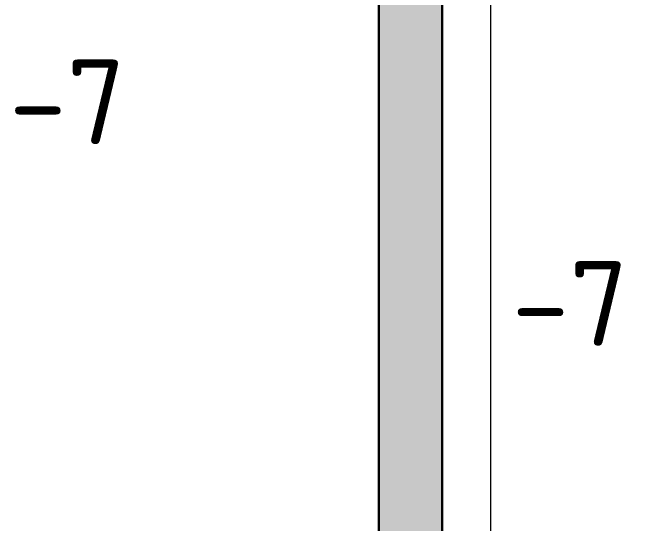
# Model space of a CAD drawing. Header units: metres. Extents: x -2111 to 158, y 19 to 1277.
# Drawn here: x 57.545 to 59.055, y 22.492 to 23.698 of the extents above; entities that cross this region are included whole.
import ezdxf

# ---------------------------------------------------------------- set-up
doc = ezdxf.new("R2010")
doc.units = ezdxf.units.M
doc.linetypes.add('Xref_level ST-8$0$DASHDOT', pattern=[25.4, 12.7, -6.35, 0, -6.35])
doc.layers.add('_5-1_Площадь помещений', color=2, linetype='Continuous', plot=False)
doc.layers.add('высотные отклонения', color=7, linetype='Continuous')
doc.layers.add('Стены', color=7, linetype='Continuous')
doc.layers.add('Оси', color=250, linetype='Xref_level ST-8$0$DASHDOT', lineweight=5)
doc.layers.add('Стены штриховка', color=7, linetype='Continuous', lineweight=9)
doc.styles.add('Норм 2.5', font='isocpeur.ttf', dxfattribs={"height": 2.5})

msp = doc.modelspace()

# ---------------------------------------------------------------- hatches: boundary and pattern name
at = {"layer": 'Стены штриховка'}
h = msp.add_hatch(dxfattribs=at)
h.set_pattern_fill('ASHLER', color=256, scale=0.2, angle=270, pattern_type=2)
h.set_pattern_definition([(315, (-64.61928, 21.65926), (0.07071068, 0.07071068), []), (315, (-64.54858, 21.65926), (0.07071068, 0.07071068), [0.05, -0.05])])
h.paths.add_polyline_path([(67.7906, 24.3315), (65.0906, 24.3315), (65.0906, 24.0315), (67.7906, 24.0315)])
h.paths.add_polyline_path([(61.7708, 27.4615), (61.6205, 27.4615), (61.6205, 21.2065), (61.7708, 21.2065)])
h.paths.add_polyline_path([(58.5605, 27.4615), (58.4103, 27.4615), (58.4103, 21.2065), (58.5605, 21.2065)])
h.paths.add_polyline_path([(55.6213, 27.4615), (55.471, 27.4615), (55.471, 21.2065), (55.6213, 21.2065)])
h.paths.add_polyline_path([(52.936, 27.4555), (52.7858, 27.4555), (52.7858, 21.2065), (52.936, 21.2065)])
h.paths.add_polyline_path([(49.7558, 27.4555), (49.6055, 27.4555), (49.6055, 21.2065), (49.7558, 21.2065)])
h.paths.add_polyline_path([(46.5259, 27.4615), (46.3756, 27.4615), (46.3756, 21.219), (46.5259, 21.219)])
h.paths.add_polyline_path([(58.4745, 26.7042), (58.4394, 26.7042), (58.4394, 26.9986), (58.4745, 26.9986)], flags=16)

# ---------------------------------------------------------------- linework, layer by layer
at = {"layer": '_5-1_Площадь помещений'}
for points in [[(55.6213, 27.4615), (58.4103, 27.4615), (58.4103, 27.0615), (58.2103, 27.0615), (58.2103, 26.8115), (58.4103, 26.8115), (58.4103, 21.4829), (55.6213, 21.4795), (55.6213, 27.4615)], [(58.5605, 27.0885), (58.8795, 27.0885), (58.8795, 27.4615), (61.6205, 27.4615), (61.6205, 27.1911), (61.3665, 27.1911), (61.3665, 26.7131), (61.6205, 26.7131), (61.6205, 21.4905), (58.8903, 21.4905), (58.8903, 21.6005), (58.5605, 21.6005), (58.5605, 27.0885)]]:
    msp.add_lwpolyline(points, dxfattribs=at)
at = {"layer": 'Оси'}
msp.add_line((58.6756, 20.0131), (58.6756, 34.0648), dxfattribs=at)
at = {"layer": 'Стены'}
msp.add_lwpolyline([(58.4103, 27.4615), (58.5605, 27.4615), (58.5605, 21.2065), (58.4103, 21.2065)], close=True, dxfattribs=at)

# ---------------------------------------------------------------- next in the draw order: texts
at = {"layer": 'высотные отклонения', "char_height": 0.2, "width": 0.2, "attachment_point": 5, "style": 'Норм 2.5', "bg_fill": 3, "box_fill_scale": 1.1, "bg_fill_color": 256, "bg_fill_true_color": 13158600, "bg_fill_transparency": 0}
for insert in [(57.6743, 23.4878, 24.5434), (58.863, 23.0113, 24.5411)]:
    msp.add_mtext('-7', dxfattribs=dict(at, insert=insert))

doc.saveas('drawing.dxf')
